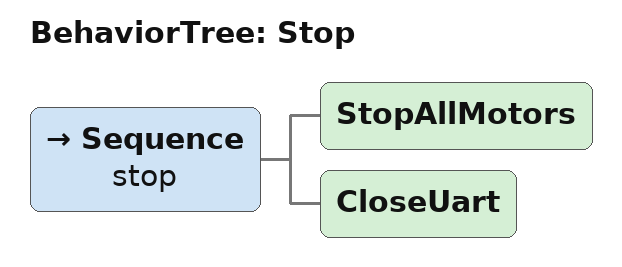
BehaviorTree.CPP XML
<root BTCPP_format="4">
  <BehaviorTree ID="Stop">
    <Sequence name="stop">
      <StopAllMotors />
      <CloseUart />
    </Sequence>
  </BehaviorTree>
</root>
